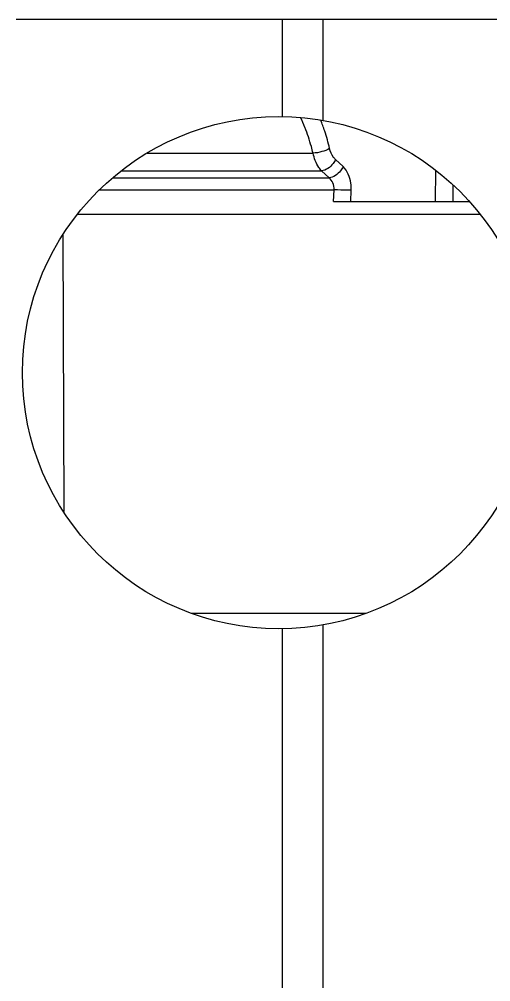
# Model space of a CAD drawing. Header units: millimetres. Extents: x -6 to 705, y -10 to 538.
# Drawn here: x 628.33 to 638.26, y 320.64 to 340.93 of the extents above; entities that cross this region are included whole.
import ezdxf

# ---------------------------------------------------------------- set-up
doc = ezdxf.new("R2010")
doc.units = ezdxf.units.MM
doc.layers.add('06___PRT_ALL_SURFS', color=7, linetype='Continuous')

msp = doc.modelspace()

# ---------------------------------------------------------------- linework, layer by layer
at = {"color": 0, "linetype": 'Continuous', "lineweight": -3}
for p, q in [((628.266, 340.932), (641.012, 340.932)), ((633.87, 340.932), (633.87, 338.879)), ((634.735, 338.798), (634.735, 340.932)), ((631.03, 338.108), (634.522, 338.108)), ((635.154, 337.825), (634.996, 337.974)), ((630.482, 337.735), (634.701, 337.735)), ((634.858, 337.586), (634.701, 337.735)), ((637.104, 337.747), (637.097, 337.092)), ((630.301, 337.586), (634.858, 337.586)), ((630.022, 337.337), (634.965, 337.337)), ((634.956, 337.092), (634.965, 337.337)), ((635.316, 337.092), (635.325, 337.326)), ((637.47, 337.437), (637.466, 337.092)), ((634.956, 337.092), (637.809, 337.092)), ((638.049, 336.812), (629.557, 336.812)), ((629.25, 336.379), (629.269, 330.551)), ((631.961, 328.409), (635.642, 328.409)), ((634.735, 297.646), (634.735, 328.161)), ((633.87, 328.08), (633.87, 297.201))]:
    msp.add_line(p, q, dxfattribs=at)
msp.add_circle((633.8, 333.48), 5.4, dxfattribs=at)
for centre, radius, start, end in [((630.928, 337.298), 3.68, 21.5973, 25.1625), ((630.646, 337.227), 4.335, 18.0788, 21.4079), ((630.337, 337.128), 4.66, 13.3788, 18.0567)]:
    msp.add_arc(centre, radius, start, end, dxfattribs=at)
for points, knots in [([(634.522, 338.108), (634.511, 338.155), (634.463, 338.339), (634.402, 338.52), (634.35, 338.653)], [0, 0, 0, 0, 0.254184, 1, 1, 1, 1]), ([(634.871, 338.207), (634.821, 338.176), (634.705, 338.134), (634.585, 338.111), (634.522, 338.108)], [0, 0, 0, 0, 0.479608, 1, 1, 1, 1]), ([(634.701, 337.735), (634.68, 337.758), (634.594, 337.868), (634.545, 338.002), (634.522, 338.108)], [0, 0, 0, 0, 0.224263, 1, 1, 1, 1]), ([(634.996, 337.974), (634.981, 337.988), (634.922, 338.055), (634.887, 338.14), (634.871, 338.207)], [0, 0, 0, 0, 0.229174, 1, 1, 1, 1]), ([(634.996, 337.974), (634.982, 337.943), (634.915, 337.833), (634.796, 337.747), (634.701, 337.735)], [0, 0, 0, 0, 0.2598, 1, 1, 1, 1]), ([(635.154, 337.825), (635.14, 337.794), (635.072, 337.684), (634.953, 337.598), (634.858, 337.586)], [0, 0, 0, 0, 0.259826, 1, 1, 1, 1]), ([(635.325, 337.326), (635.327, 337.376), (635.319, 337.553), (635.247, 337.736), (635.154, 337.825)], [0, 0, 0, 0, 0.277173, 1, 1, 1, 1]), ([(634.965, 337.337), (634.969, 337.385), (634.955, 337.482), (634.894, 337.56), (634.858, 337.586)], [0, 0, 0, 0, 0.523833, 1, 1, 1, 1]), ([(635.325, 337.326), (635.299, 337.326), (635.179, 337.327), (635.059, 337.331), (634.965, 337.337)], [0, 0, 0, 0, 0.21264, 1, 1, 1, 1])]:
    msp.add_open_spline(points, degree=3, knots=knots, dxfattribs=at)
at = {"layer": '06___PRT_ALL_SURFS', "color": 0, "linetype": 'Continuous', "lineweight": -3}
msp.add_line((638.049, 336.812), (629.557, 336.812), dxfattribs=at)

doc.saveas('drawing.dxf')
